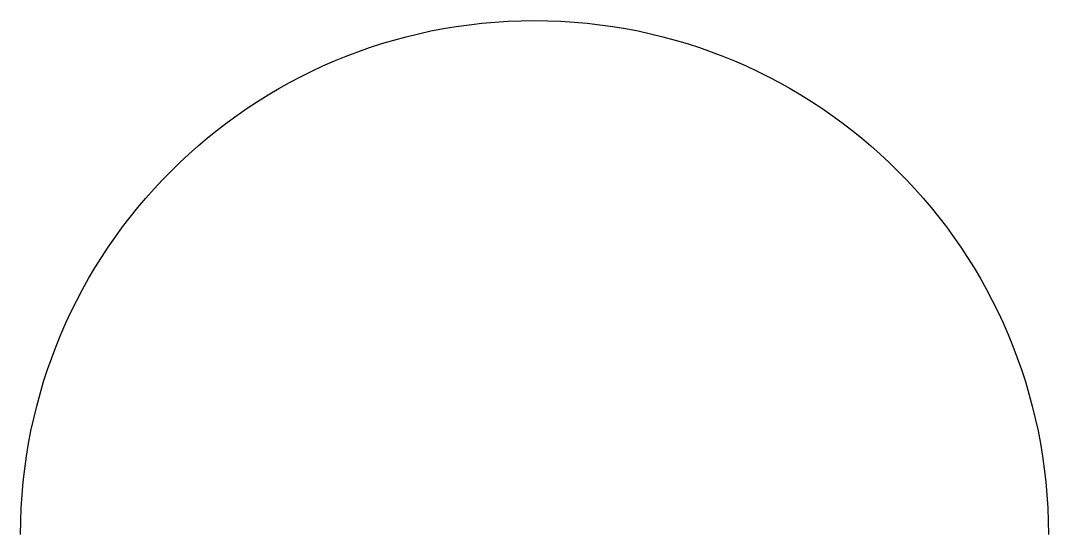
# Model space of a CAD drawing. Header units: millimetres. Extents: x 0 to 100, y 0 to 50.
import ezdxf

# ---------------------------------------------------------------- set-up
doc = ezdxf.new("R2010")
doc.units = ezdxf.units.MM

msp = doc.modelspace()

# ---------------------------------------------------------------- linework, layer by layer
msp.add_lwpolyline([(0, 0, -1), (100, 0, 8.07562)], format="xyb")

doc.saveas('drawing.dxf')
